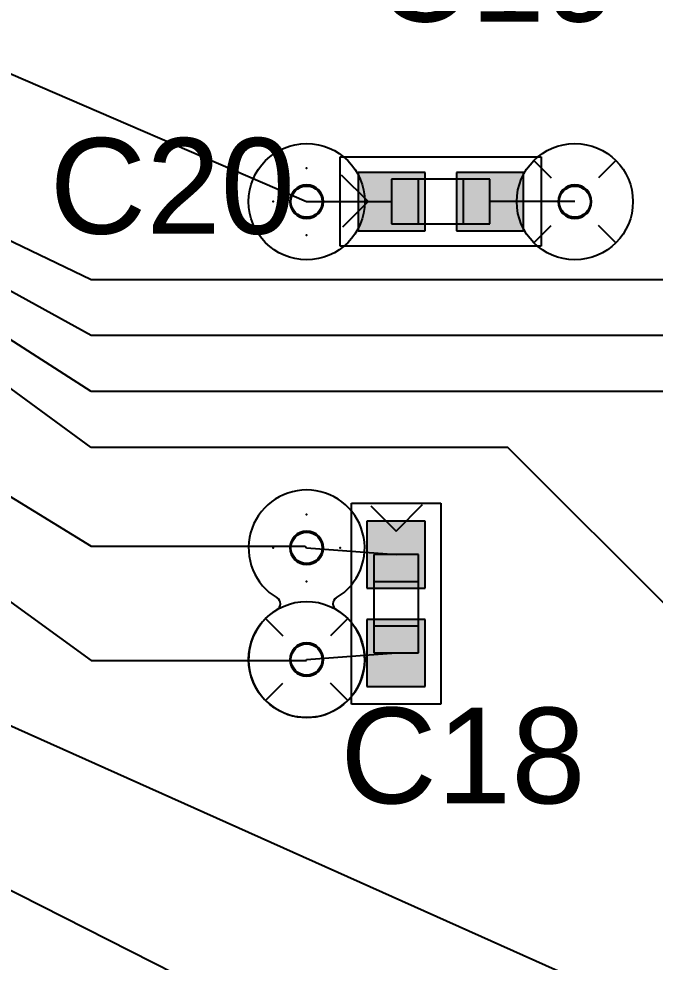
# Model space of a CAD drawing. Header units: inches. Extents: x -0.63 to 3.45, y 0 to 2.67.
# Drawn here: x 1.3062 to 1.5909, y 0.5695 to 0.9918 of the extents above; entities that cross this region are included whole.
import ezdxf

# ---------------------------------------------------------------- set-up
doc = ezdxf.new("R2010")
doc.units = ezdxf.units.IN
doc.header["$MEASUREMENT"] = 0
for name, color, linetype in [('Bottom', 7, 'Continuous'), ('L2_GND', 7, 'Continuous'), ('L5_GND', 7, 'Continuous'), ('Layer_20', 7, 'Continuous'), ('LAYNR4', 7, 'Continuous'), ('LAYNR5', 7, 'Continuous'), ('PADLAYER_BOT', 7, 'Continuous'), ('PADLAYER_INNER', 7, 'Continuous'), ('PADLAYER_TOP', 7, 'Continuous'), ('SILKCREEN_COMP_TOP', 7, 'Continuous'), ('SILKSCREEN_TEXT_TOP', 7, 'Continuous'), ('TOOL_TOP', 7, 'Continuous'), ('Trace_Route_Top', 7, 'Continuous')]:
    doc.layers.add(name, color=color, linetype=linetype)

# ---------------------------------------------------------------- blocks, each defined once
blk = doc.blocks.new('SE97')
at = {"layer": 'Trace_Route_Top', "color": 7, "linetype": 'Continuous'}
blk.add_line((1.145, 0.875), (1.33858, 0.75571), dxfattribs=at)
blk = doc.blocks.new('SE96')
at = {"layer": 'Trace_Route_Top'}
blk.add_blockref('SE97', (0, 0), dxfattribs=at)
blk = doc.blocks.new('SE99')
at = {"layer": 'Trace_Route_Top', "color": 7, "linetype": 'Continuous'}
for p, q in [((1.33858, 0.75571), (1.43429, 0.75571)), ((1.43429, 0.75571), (1.435, 0.755))]:
    blk.add_line(p, q, dxfattribs=at)
blk = doc.blocks.new('SE98')
at = {"layer": 'Trace_Route_Top'}
blk.add_blockref('SE99', (0, 0), dxfattribs=at)
blk = doc.blocks.new('SE101')
at = {"layer": 'Trace_Route_Top', "color": 7, "linetype": 'Continuous'}
blk.add_line((1.435, 0.755), (1.475, 0.752), dxfattribs=at)
blk = doc.blocks.new('SE100')
at = {"layer": 'Trace_Route_Top'}
blk.add_blockref('SE101', (0, 0), dxfattribs=at)
blk = doc.blocks.new('SE105')
at = {"layer": 'Trace_Route_Top', "color": 7, "linetype": 'Continuous'}
blk.add_line((1.25, 0.99), (1.435, 0.91), dxfattribs=at)
blk = doc.blocks.new('SE104')
at = {"layer": 'Trace_Route_Top'}
blk.add_blockref('SE105', (0, 0), dxfattribs=at)
blk = doc.blocks.new('SE107')
at = {"layer": 'Trace_Route_Top', "color": 7, "linetype": 'Continuous'}
blk.add_line((1.435, 0.91), (1.473, 0.91), dxfattribs=at)
blk = doc.blocks.new('SE106')
at = {"layer": 'Trace_Route_Top'}
blk.add_blockref('SE107', (0, 0), dxfattribs=at)
blk = doc.blocks.new('SE499')
at = {"layer": 'Trace_Route_Top', "color": 7, "linetype": 'Continuous'}
blk.add_line((1.555, 0.91), (1.517, 0.91), dxfattribs=at)
blk = doc.blocks.new('SE498')
at = {"layer": 'Trace_Route_Top'}
blk.add_blockref('SE499', (0, 0), dxfattribs=at)
blk = doc.blocks.new('SE533')
at = {"layer": 'Trace_Route_Top', "color": 7, "linetype": 'Continuous'}
blk.add_line((1.125, 0.86), (1.33858, 0.70453), dxfattribs=at)
blk = doc.blocks.new('SE532')
at = {"layer": 'Trace_Route_Top'}
blk.add_blockref('SE533', (0, 0), dxfattribs=at)
blk = doc.blocks.new('SE535')
at = {"layer": 'Trace_Route_Top', "color": 7, "linetype": 'Continuous'}
blk.add_line((1.33858, 0.70453), (1.435, 0.70453), dxfattribs=at)
blk = doc.blocks.new('SE534')
at = {"layer": 'Trace_Route_Top'}
blk.add_blockref('SE535', (0, 0), dxfattribs=at)
blk = doc.blocks.new('SE537')
at = {"layer": 'Trace_Route_Top', "color": 7, "linetype": 'Continuous'}
blk.add_line((1.435, 0.70453), (1.435, 0.705), dxfattribs=at)
blk = doc.blocks.new('SE536')
at = {"layer": 'Trace_Route_Top'}
blk.add_blockref('SE537', (0, 0), dxfattribs=at)
blk = doc.blocks.new('SE539')
at = {"layer": 'Trace_Route_Top', "color": 7, "linetype": 'Continuous'}
blk.add_line((1.435, 0.705), (1.475, 0.708), dxfattribs=at)
blk = doc.blocks.new('SE538')
at = {"layer": 'Trace_Route_Top'}
blk.add_blockref('SE539', (0, 0), dxfattribs=at)
blk = doc.blocks.new('SE627')
at = {"layer": 'Trace_Route_Top', "color": 7, "linetype": 'Continuous'}
blk.add_line((1.75, 0.875), (1.33858, 0.875), dxfattribs=at)
blk = doc.blocks.new('SE626')
at = {"layer": 'Trace_Route_Top'}
blk.add_blockref('SE627', (0, 0), dxfattribs=at)
blk = doc.blocks.new('SE629')
at = {"layer": 'Trace_Route_Top', "color": 7, "linetype": 'Continuous'}
for p, q in [((1.158, 0.962), (1.13394, 0.96254)), ((1.33858, 0.875), (1.158, 0.962))]:
    blk.add_line(p, q, dxfattribs=at)
blk = doc.blocks.new('SE628')
at = {"layer": 'Trace_Route_Top'}
blk.add_blockref('SE629', (0, 0), dxfattribs=at)
blk = doc.blocks.new('SE633')
at = {"layer": 'Trace_Route_Top', "color": 7, "linetype": 'Continuous'}
for p, q in [((1.675, 0.85), (1.33858, 0.85)), ((1.75, 0.775), (1.675, 0.85))]:
    blk.add_line(p, q, dxfattribs=at)
blk = doc.blocks.new('SE632')
at = {"layer": 'Trace_Route_Top'}
blk.add_blockref('SE633', (0, 0), dxfattribs=at)
blk = doc.blocks.new('SE635')
at = {"layer": 'Trace_Route_Top', "color": 7, "linetype": 'Continuous'}
for p, q in [((1.14579, 0.95668), (1.13394, 0.95724)), ((1.33858, 0.85), (1.14579, 0.95668))]:
    blk.add_line(p, q, dxfattribs=at)
blk = doc.blocks.new('SE634')
at = {"layer": 'Trace_Route_Top'}
blk.add_blockref('SE635', (0, 0), dxfattribs=at)
blk = doc.blocks.new('SE639')
at = {"layer": 'Trace_Route_Top', "color": 7, "linetype": 'Continuous'}
for p, q in [((1.6, 0.825), (1.33858, 0.825)), ((1.75, 0.675), (1.6, 0.825))]:
    blk.add_line(p, q, dxfattribs=at)
blk = doc.blocks.new('SE638')
at = {"layer": 'Trace_Route_Top'}
blk.add_blockref('SE639', (0, 0), dxfattribs=at)
blk = doc.blocks.new('SE641')
at = {"layer": 'Trace_Route_Top', "color": 7, "linetype": 'Continuous'}
for p, q in [((1.14339, 0.95019), (1.13394, 0.95194)), ((1.33858, 0.825), (1.14339, 0.95019))]:
    blk.add_line(p, q, dxfattribs=at)
blk = doc.blocks.new('SE640')
at = {"layer": 'Trace_Route_Top'}
blk.add_blockref('SE641', (0, 0), dxfattribs=at)
blk = doc.blocks.new('SE645')
at = {"layer": 'Trace_Route_Top', "color": 7, "linetype": 'Continuous'}
for p, q in [((1.525, 0.8), (1.33858, 0.8)), ((1.75, 0.575), (1.525, 0.8))]:
    blk.add_line(p, q, dxfattribs=at)
blk = doc.blocks.new('SE644')
at = {"layer": 'Trace_Route_Top'}
blk.add_blockref('SE645', (0, 0), dxfattribs=at)
blk = doc.blocks.new('SE647')
at = {"layer": 'Trace_Route_Top', "color": 7, "linetype": 'Continuous'}
for p, q in [((1.139, 0.946), (1.13394, 0.94663)), ((1.33858, 0.8), (1.139, 0.946))]:
    blk.add_line(p, q, dxfattribs=at)
blk = doc.blocks.new('SE646')
at = {"layer": 'Trace_Route_Top'}
blk.add_blockref('SE647', (0, 0), dxfattribs=at)
blk = doc.blocks.new('SE651')
at = {"layer": 'Trace_Route_Top', "color": 7, "linetype": 'Continuous'}
blk.add_line((1.27, 0.69), (1.75, 0.475), dxfattribs=at)
blk = doc.blocks.new('SE650')
at = {"layer": 'Trace_Route_Top'}
blk.add_blockref('SE651', (0, 0), dxfattribs=at)
blk = doc.blocks.new('SE659')
at = {"layer": 'Trace_Route_Top', "color": 7, "linetype": 'Continuous'}
blk.add_line((1.24311, 0.63189), (1.75, 0.375), dxfattribs=at)
blk = doc.blocks.new('SE658')
at = {"layer": 'Trace_Route_Top'}
blk.add_blockref('SE659', (0, 0), dxfattribs=at)
blk = doc.blocks.new('SE665')
at = {"layer": 'Trace_Route_Top', "color": 7, "linetype": 'Continuous'}
blk.add_line((1.75, 0.275), (1.21752, 0.59331), dxfattribs=at)
blk = doc.blocks.new('SE664')
at = {"layer": 'Trace_Route_Top'}
blk.add_blockref('SE665', (0, 0), dxfattribs=at)
blk = doc.blocks.new('SE741')
at = {"layer": 'L2_GND', "color": 7, "linetype": 'Continuous'}
for centre, radius, start, end in [((1.435, 0.75497), 0.02597, 300.5, 239.5), ((1.42029, 0.73), 0.00301, 300.5, 59.5), ((1.44971, 0.73), 0.00301, 120.5, 239.5), ((1.435, 0.70503), 0.02597, 120.5, 59.5)]:
    blk.add_arc(centre, radius, start, end, dxfattribs=at)
blk = doc.blocks.new('SE740')
at = {"layer": 'L2_GND'}
blk.add_blockref('SE741', (0, 0), dxfattribs=at)
blk = doc.blocks.new('SE919')
at = {"layer": 'L2_GND', "color": 7, "linetype": 'Continuous'}
blk.add_line((1.45338, 0.72338), (1.44561, 0.71561), dxfattribs=at)
blk = doc.blocks.new('SE918')
at = {"layer": 'L2_GND'}
blk.add_blockref('SE919', (0, 0), dxfattribs=at)
blk = doc.blocks.new('SE921')
at = {"layer": 'L2_GND', "color": 7, "linetype": 'Continuous'}
blk.add_line((1.41662, 0.72338), (1.42439, 0.71561), dxfattribs=at)
blk = doc.blocks.new('SE920')
at = {"layer": 'L2_GND'}
blk.add_blockref('SE921', (0, 0), dxfattribs=at)
blk = doc.blocks.new('SE923')
at = {"layer": 'L2_GND', "color": 7, "linetype": 'Continuous'}
blk.add_line((1.41662, 0.68662), (1.42439, 0.69439), dxfattribs=at)
blk = doc.blocks.new('SE922')
at = {"layer": 'L2_GND'}
blk.add_blockref('SE923', (0, 0), dxfattribs=at)
blk = doc.blocks.new('SE925')
at = {"layer": 'L2_GND', "color": 7, "linetype": 'Continuous'}
blk.add_line((1.45338, 0.68662), (1.44561, 0.69439), dxfattribs=at)
blk = doc.blocks.new('SE924')
at = {"layer": 'L2_GND'}
blk.add_blockref('SE925', (0, 0), dxfattribs=at)
blk = doc.blocks.new('SE1013')
at = {"layer": 'L2_GND', "color": 7, "linetype": 'Continuous'}
blk.add_line((1.57338, 0.92838), (1.56561, 0.92061), dxfattribs=at)
blk = doc.blocks.new('SE1012')
at = {"layer": 'L2_GND'}
blk.add_blockref('SE1013', (0, 0), dxfattribs=at)
blk = doc.blocks.new('SE1015')
at = {"layer": 'L2_GND', "color": 7, "linetype": 'Continuous'}
blk.add_line((1.53662, 0.92838), (1.54439, 0.92061), dxfattribs=at)
blk = doc.blocks.new('SE1014')
at = {"layer": 'L2_GND'}
blk.add_blockref('SE1015', (0, 0), dxfattribs=at)
blk = doc.blocks.new('SE1017')
at = {"layer": 'L2_GND', "color": 7, "linetype": 'Continuous'}
blk.add_line((1.53662, 0.89162), (1.54439, 0.89939), dxfattribs=at)
blk = doc.blocks.new('SE1016')
at = {"layer": 'L2_GND'}
blk.add_blockref('SE1017', (0, 0), dxfattribs=at)
blk = doc.blocks.new('SE1019')
at = {"layer": 'L2_GND', "color": 7, "linetype": 'Continuous'}
blk.add_line((1.57338, 0.89162), (1.56561, 0.89939), dxfattribs=at)
blk = doc.blocks.new('SE1018')
at = {"layer": 'L2_GND'}
blk.add_blockref('SE1019', (0, 0), dxfattribs=at)
blk = doc.blocks.new('SE1269')
at = {"layer": 'LAYNR4', "color": 7, "linetype": 'Continuous'}
for centre, radius, start, end in [((1.435, 0.75497), 0.02597, 300.5, 239.5), ((1.42029, 0.73), 0.00301, 300.5, 59.5), ((1.44971, 0.73), 0.00301, 120.5, 239.5), ((1.435, 0.70503), 0.02597, 120.5, 59.5)]:
    blk.add_arc(centre, radius, start, end, dxfattribs=at)
blk = doc.blocks.new('SE1268')
at = {"layer": 'LAYNR4'}
blk.add_blockref('SE1269', (0, 0), dxfattribs=at)
blk = doc.blocks.new('SE1385')
at = {"layer": 'L5_GND', "color": 7, "linetype": 'Continuous'}
for centre, radius, start, end in [((1.435, 0.75497), 0.02597, 300.5, 239.5), ((1.42029, 0.73), 0.00301, 300.5, 59.5), ((1.44971, 0.73), 0.00301, 120.5, 239.5), ((1.435, 0.70503), 0.02597, 120.5, 59.5)]:
    blk.add_arc(centre, radius, start, end, dxfattribs=at)
blk = doc.blocks.new('SE1384')
at = {"layer": 'L5_GND'}
blk.add_blockref('SE1385', (0, 0), dxfattribs=at)
blk = doc.blocks.new('SE1563')
at = {"layer": 'L5_GND', "color": 7, "linetype": 'Continuous'}
blk.add_line((1.45338, 0.72338), (1.44561, 0.71561), dxfattribs=at)
blk = doc.blocks.new('SE1562')
at = {"layer": 'L5_GND'}
blk.add_blockref('SE1563', (0, 0), dxfattribs=at)
blk = doc.blocks.new('SE1565')
at = {"layer": 'L5_GND', "color": 7, "linetype": 'Continuous'}
blk.add_line((1.41662, 0.72338), (1.42439, 0.71561), dxfattribs=at)
blk = doc.blocks.new('SE1564')
at = {"layer": 'L5_GND'}
blk.add_blockref('SE1565', (0, 0), dxfattribs=at)
blk = doc.blocks.new('SE1567')
at = {"layer": 'L5_GND', "color": 7, "linetype": 'Continuous'}
blk.add_line((1.41662, 0.68662), (1.42439, 0.69439), dxfattribs=at)
blk = doc.blocks.new('SE1566')
at = {"layer": 'L5_GND'}
blk.add_blockref('SE1567', (0, 0), dxfattribs=at)
blk = doc.blocks.new('SE1569')
at = {"layer": 'L5_GND', "color": 7, "linetype": 'Continuous'}
blk.add_line((1.45338, 0.68662), (1.44561, 0.69439), dxfattribs=at)
blk = doc.blocks.new('SE1568')
at = {"layer": 'L5_GND'}
blk.add_blockref('SE1569', (0, 0), dxfattribs=at)
blk = doc.blocks.new('SE1657')
at = {"layer": 'L5_GND', "color": 7, "linetype": 'Continuous'}
blk.add_line((1.57338, 0.92838), (1.56561, 0.92061), dxfattribs=at)
blk = doc.blocks.new('SE1656')
at = {"layer": 'L5_GND'}
blk.add_blockref('SE1657', (0, 0), dxfattribs=at)
blk = doc.blocks.new('SE1659')
at = {"layer": 'L5_GND', "color": 7, "linetype": 'Continuous'}
blk.add_line((1.53662, 0.92838), (1.54439, 0.92061), dxfattribs=at)
blk = doc.blocks.new('SE1658')
at = {"layer": 'L5_GND'}
blk.add_blockref('SE1659', (0, 0), dxfattribs=at)
blk = doc.blocks.new('SE1661')
at = {"layer": 'L5_GND', "color": 7, "linetype": 'Continuous'}
blk.add_line((1.53662, 0.89162), (1.54439, 0.89939), dxfattribs=at)
blk = doc.blocks.new('SE1660')
at = {"layer": 'L5_GND'}
blk.add_blockref('SE1661', (0, 0), dxfattribs=at)
blk = doc.blocks.new('SE1663')
at = {"layer": 'L5_GND', "color": 7, "linetype": 'Continuous'}
blk.add_line((1.57338, 0.89162), (1.56561, 0.89939), dxfattribs=at)
blk = doc.blocks.new('SE1662')
at = {"layer": 'L5_GND'}
blk.add_blockref('SE1663', (0, 0), dxfattribs=at)
blk = doc.blocks.new('SE2007')
at = {"layer": 'LAYNR5', "color": 7, "linetype": 'Continuous'}
blk.add_point((1.45, 0.755), dxfattribs=at)
blk = doc.blocks.new('SE2006')
at = {"layer": 'LAYNR5'}
blk.add_blockref('SE2007', (0, 0), dxfattribs=at)
blk = doc.blocks.new('SE2009')
at = {"layer": 'LAYNR5', "color": 7, "linetype": 'Continuous'}
blk.add_point((1.435, 0.77), dxfattribs=at)
blk = doc.blocks.new('SE2008')
at = {"layer": 'LAYNR5'}
blk.add_blockref('SE2009', (0, 0), dxfattribs=at)
blk = doc.blocks.new('SE2011')
at = {"layer": 'LAYNR5', "color": 7, "linetype": 'Continuous'}
blk.add_point((1.42, 0.755), dxfattribs=at)
blk = doc.blocks.new('SE2010')
at = {"layer": 'LAYNR5'}
blk.add_blockref('SE2011', (0, 0), dxfattribs=at)
blk = doc.blocks.new('SE2013')
at = {"layer": 'LAYNR5', "color": 7, "linetype": 'Continuous'}
blk.add_point((1.435, 0.74), dxfattribs=at)
blk = doc.blocks.new('SE2012')
at = {"layer": 'LAYNR5'}
blk.add_blockref('SE2013', (0, 0), dxfattribs=at)
blk = doc.blocks.new('SE2031')
at = {"layer": 'LAYNR5', "color": 7, "linetype": 'Continuous'}
blk.add_point((1.45, 0.91), dxfattribs=at)
blk = doc.blocks.new('SE2030')
at = {"layer": 'LAYNR5'}
blk.add_blockref('SE2031', (0, 0), dxfattribs=at)
blk = doc.blocks.new('SE2033')
at = {"layer": 'LAYNR5', "color": 7, "linetype": 'Continuous'}
blk.add_point((1.435, 0.925), dxfattribs=at)
blk = doc.blocks.new('SE2032')
at = {"layer": 'LAYNR5'}
blk.add_blockref('SE2033', (0, 0), dxfattribs=at)
blk = doc.blocks.new('SE2035')
at = {"layer": 'LAYNR5', "color": 7, "linetype": 'Continuous'}
blk.add_point((1.42, 0.91), dxfattribs=at)
blk = doc.blocks.new('SE2034')
at = {"layer": 'LAYNR5'}
blk.add_blockref('SE2035', (0, 0), dxfattribs=at)
blk = doc.blocks.new('SE2037')
at = {"layer": 'LAYNR5', "color": 7, "linetype": 'Continuous'}
blk.add_point((1.435, 0.895), dxfattribs=at)
blk = doc.blocks.new('SE2036')
at = {"layer": 'LAYNR5'}
blk.add_blockref('SE2037', (0, 0), dxfattribs=at)
blk = doc.blocks.new('SE2143')
at = {"layer": 'Bottom', "color": 7, "linetype": 'Continuous'}
for centre, radius, start, end in [((1.435, 0.75497), 0.02597, 300.5, 239.5), ((1.42029, 0.73), 0.00301, 300.5, 59.5), ((1.44971, 0.73), 0.00301, 120.5, 239.5), ((1.435, 0.70503), 0.02597, 120.5, 59.5)]:
    blk.add_arc(centre, radius, start, end, dxfattribs=at)
blk = doc.blocks.new('SE2142')
at = {"layer": 'Bottom'}
blk.add_blockref('SE2143', (0, 0), dxfattribs=at)
blk = doc.blocks.new('SE2253')
at = {"layer": 'PADLAYER_TOP', "color": 7, "linetype": 'Continuous'}
for start, end in [(0, 180), (180, 0)]:
    blk.add_arc((1.435, 0.755), 0.0075, start, end, dxfattribs=at)
blk = doc.blocks.new('SE2252')
at = {"layer": 'PADLAYER_TOP'}
blk.add_blockref('SE2253', (0, 0), dxfattribs=at)
blk = doc.blocks.new('SE2255')
at = {"layer": 'PADLAYER_INNER', "color": 7, "linetype": 'Continuous'}
for start, end in [(0, 180), (180, 0)]:
    blk.add_arc((1.435, 0.755), 0.0075, start, end, dxfattribs=at)
blk = doc.blocks.new('SE2254')
at = {"layer": 'PADLAYER_INNER'}
blk.add_blockref('SE2255', (0, 0), dxfattribs=at)
blk = doc.blocks.new('SE2257')
at = {"layer": 'PADLAYER_BOT', "color": 7, "linetype": 'Continuous'}
for start, end in [(0, 180), (180, 0)]:
    blk.add_arc((1.435, 0.755), 0.0075, start, end, dxfattribs=at)
blk = doc.blocks.new('SE2256')
at = {"layer": 'PADLAYER_BOT'}
blk.add_blockref('SE2257', (0, 0), dxfattribs=at)
blk = doc.blocks.new('SE2259')
at = {"layer": 'PADLAYER_TOP', "color": 7, "linetype": 'Continuous'}
for start, end in [(0, 180), (180, 0)]:
    blk.add_arc((1.435, 0.91), 0.0075, start, end, dxfattribs=at)
blk = doc.blocks.new('SE2258')
at = {"layer": 'PADLAYER_TOP'}
blk.add_blockref('SE2259', (0, 0), dxfattribs=at)
blk = doc.blocks.new('SE2261')
at = {"layer": 'PADLAYER_INNER', "color": 7, "linetype": 'Continuous'}
for start, end in [(0, 180), (180, 0)]:
    blk.add_arc((1.435, 0.91), 0.0075, start, end, dxfattribs=at)
blk = doc.blocks.new('SE2260')
at = {"layer": 'PADLAYER_INNER'}
blk.add_blockref('SE2261', (0, 0), dxfattribs=at)
blk = doc.blocks.new('SE2263')
at = {"layer": 'PADLAYER_BOT', "color": 7, "linetype": 'Continuous'}
for start, end in [(0, 180), (180, 0)]:
    blk.add_arc((1.435, 0.91), 0.0075, start, end, dxfattribs=at)
blk = doc.blocks.new('SE2262')
at = {"layer": 'PADLAYER_BOT'}
blk.add_blockref('SE2263', (0, 0), dxfattribs=at)
blk = doc.blocks.new('SE2679')
at = {"layer": 'PADLAYER_TOP', "color": 7, "linetype": 'Continuous'}
for start, end in [(0, 180), (180, 0)]:
    blk.add_arc((1.555, 0.91), 0.0075, start, end, dxfattribs=at)
blk = doc.blocks.new('SE2678')
at = {"layer": 'PADLAYER_TOP'}
blk.add_blockref('SE2679', (0, 0), dxfattribs=at)
blk = doc.blocks.new('SE2681')
at = {"layer": 'PADLAYER_INNER', "color": 7, "linetype": 'Continuous'}
for start, end in [(0, 180), (180, 0)]:
    blk.add_arc((1.555, 0.91), 0.0075, start, end, dxfattribs=at)
blk = doc.blocks.new('SE2680')
at = {"layer": 'PADLAYER_INNER'}
blk.add_blockref('SE2681', (0, 0), dxfattribs=at)
blk = doc.blocks.new('SE2683')
at = {"layer": 'PADLAYER_BOT', "color": 7, "linetype": 'Continuous'}
for start, end in [(0, 180), (180, 0)]:
    blk.add_arc((1.555, 0.91), 0.0075, start, end, dxfattribs=at)
blk = doc.blocks.new('SE2682')
at = {"layer": 'PADLAYER_BOT'}
blk.add_blockref('SE2683', (0, 0), dxfattribs=at)
blk = doc.blocks.new('SE2763')
at = {"layer": 'PADLAYER_TOP', "color": 7, "linetype": 'Continuous'}
for start, end in [(0, 180), (180, 0)]:
    blk.add_arc((1.435, 0.705), 0.0075, start, end, dxfattribs=at)
blk = doc.blocks.new('SE2762')
at = {"layer": 'PADLAYER_TOP'}
blk.add_blockref('SE2763', (0, 0), dxfattribs=at)
blk = doc.blocks.new('SE2765')
at = {"layer": 'PADLAYER_INNER', "color": 7, "linetype": 'Continuous'}
for start, end in [(0, 180), (180, 0)]:
    blk.add_arc((1.435, 0.705), 0.0075, start, end, dxfattribs=at)
blk = doc.blocks.new('SE2764')
at = {"layer": 'PADLAYER_INNER'}
blk.add_blockref('SE2765', (0, 0), dxfattribs=at)
blk = doc.blocks.new('SE2767')
at = {"layer": 'PADLAYER_BOT', "color": 7, "linetype": 'Continuous'}
for start, end in [(0, 180), (180, 0)]:
    blk.add_arc((1.435, 0.705), 0.0075, start, end, dxfattribs=at)
blk = doc.blocks.new('SE2766')
at = {"layer": 'PADLAYER_BOT'}
blk.add_blockref('SE2767', (0, 0), dxfattribs=at)
blk = doc.blocks.new('SE2987')
at = {"layer": 'SILKCREEN_COMP_TOP', "color": 7, "linetype": 'Continuous'}
for p, q in [((1.455, 0.775), (1.495, 0.775)), ((1.455, 0.685), (1.455, 0.775)), ((1.495, 0.775), (1.495, 0.685)), ((1.495, 0.685), (1.455, 0.685))]:
    blk.add_line(p, q, dxfattribs=at)
blk = doc.blocks.new('SE2986')
at = {"layer": 'SILKCREEN_COMP_TOP'}
blk.add_blockref('SE2987', (0, 0), dxfattribs=at)
blk = doc.blocks.new('SE2989')
at = {"layer": 'SILKCREEN_COMP_TOP', "color": 7, "linetype": 'Continuous'}
for p, q in [((1.46375, 0.77375), (1.475, 0.7625)), ((1.475, 0.7625), (1.48688, 0.77438))]:
    blk.add_line(p, q, dxfattribs=at)
blk = doc.blocks.new('SE2988')
at = {"layer": 'SILKCREEN_COMP_TOP'}
blk.add_blockref('SE2989', (0, 0), dxfattribs=at)
blk = doc.blocks.new('SE2991')
at = {"layer": 'Layer_20', "color": 7, "linetype": 'Continuous'}
for p, q in [((1.485, 0.752), (1.465, 0.752)), ((1.465, 0.752), (1.465, 0.708)), ((1.485, 0.708), (1.485, 0.752)), ((1.465, 0.708), (1.485, 0.708))]:
    blk.add_line(p, q, dxfattribs=at)
blk = doc.blocks.new('SE2990')
at = {"layer": 'Layer_20'}
blk.add_blockref('SE2991', (0, 0), dxfattribs=at)
blk = doc.blocks.new('SE2993')
at = {"layer": 'Layer_20', "color": 7, "linetype": 'Continuous'}
for p, q in [((1.465, 0.752), (1.465, 0.74)), ((1.485, 0.752), (1.465, 0.752)), ((1.485, 0.74), (1.485, 0.752)), ((1.465, 0.74), (1.485, 0.74))]:
    blk.add_line(p, q, dxfattribs=at)
blk = doc.blocks.new('SE2992')
at = {"layer": 'Layer_20'}
blk.add_blockref('SE2993', (0, 0), dxfattribs=at)
blk = doc.blocks.new('SE2995')
at = {"layer": 'Layer_20', "color": 7, "linetype": 'Continuous'}
for p, q in [((1.465, 0.72), (1.465, 0.708)), ((1.485, 0.72), (1.465, 0.72)), ((1.485, 0.708), (1.485, 0.72)), ((1.465, 0.708), (1.485, 0.708))]:
    blk.add_line(p, q, dxfattribs=at)
blk = doc.blocks.new('SE2994')
at = {"layer": 'Layer_20'}
blk.add_blockref('SE2995', (0, 0), dxfattribs=at)
blk = doc.blocks.new('SE3007')
at = {"layer": 'SILKCREEN_COMP_TOP', "color": 7, "linetype": 'Continuous'}
for p, q in [((1.45, 0.89), (1.45, 0.93)), ((1.45, 0.93), (1.54, 0.93)), ((1.54, 0.93), (1.54, 0.89)), ((1.54, 0.89), (1.45, 0.89))]:
    blk.add_line(p, q, dxfattribs=at)
blk = doc.blocks.new('SE3006')
at = {"layer": 'SILKCREEN_COMP_TOP'}
blk.add_blockref('SE3007', (0, 0), dxfattribs=at)
blk = doc.blocks.new('SE3009')
at = {"layer": 'SILKCREEN_COMP_TOP', "color": 7, "linetype": 'Continuous'}
for p, q in [((1.4625, 0.91), (1.45063, 0.92188)), ((1.45125, 0.89875), (1.4625, 0.91))]:
    blk.add_line(p, q, dxfattribs=at)
blk = doc.blocks.new('SE3008')
at = {"layer": 'SILKCREEN_COMP_TOP'}
blk.add_blockref('SE3009', (0, 0), dxfattribs=at)
blk = doc.blocks.new('SE3011')
at = {"layer": 'Layer_20', "color": 7, "linetype": 'Continuous'}
for p, q in [((1.517, 0.92), (1.473, 0.92)), ((1.473, 0.92), (1.473, 0.9)), ((1.517, 0.9), (1.517, 0.92)), ((1.473, 0.9), (1.517, 0.9))]:
    blk.add_line(p, q, dxfattribs=at)
blk = doc.blocks.new('SE3010')
at = {"layer": 'Layer_20'}
blk.add_blockref('SE3011', (0, 0), dxfattribs=at)
blk = doc.blocks.new('SE3013')
at = {"layer": 'Layer_20', "color": 7, "linetype": 'Continuous'}
for p, q in [((1.485, 0.92), (1.473, 0.92)), ((1.473, 0.92), (1.473, 0.9)), ((1.485, 0.9), (1.485, 0.92)), ((1.473, 0.9), (1.485, 0.9))]:
    blk.add_line(p, q, dxfattribs=at)
blk = doc.blocks.new('SE3012')
at = {"layer": 'Layer_20'}
blk.add_blockref('SE3013', (0, 0), dxfattribs=at)
blk = doc.blocks.new('SE3015')
at = {"layer": 'Layer_20', "color": 7, "linetype": 'Continuous'}
for p, q in [((1.517, 0.92), (1.505, 0.92)), ((1.505, 0.92), (1.505, 0.9)), ((1.517, 0.9), (1.517, 0.92)), ((1.505, 0.9), (1.517, 0.9))]:
    blk.add_line(p, q, dxfattribs=at)
blk = doc.blocks.new('SE3014')
at = {"layer": 'Layer_20'}
blk.add_blockref('SE3015', (0, 0), dxfattribs=at)

msp = doc.modelspace()

# ---------------------------------------------------------------- hatches: boundary and pattern name
at = {"layer": 'PADLAYER_TOP', "linetype": 'Continuous'}
for points in [[(1.488, 0.923), (1.458, 0.923), (1.458, 0.897), (1.488, 0.897)], [(1.532, 0.923), (1.502, 0.923), (1.502, 0.897), (1.532, 0.897)], [(1.488, 0.737), (1.488, 0.767), (1.462, 0.767), (1.462, 0.737)], [(1.488, 0.693), (1.488, 0.723), (1.462, 0.723), (1.462, 0.693)]]:
    msp.add_hatch(color=7, dxfattribs=at).paths.add_polyline_path(points)

# ---------------------------------------------------------------- linework, layer by layer
at = {"layer": 'Bottom', "color": 7, "linetype": 'Continuous'}
for centre in [(1.435, 0.91), (1.555, 0.91)]:
    msp.add_circle(centre, 0.026, dxfattribs=at)
at = {"layer": 'L2_GND', "color": 7, "linetype": 'Continuous'}
for centre in [(1.435, 0.91), (1.555, 0.91)]:
    msp.add_circle(centre, 0.026, dxfattribs=at)
at = {"layer": 'L5_GND', "color": 7, "linetype": 'Continuous'}
for centre in [(1.435, 0.91), (1.555, 0.91)]:
    msp.add_circle(centre, 0.026, dxfattribs=at)
at = {"layer": 'LAYNR4', "color": 7, "linetype": 'Continuous'}
for centre in [(1.435, 0.91), (1.555, 0.91)]:
    msp.add_circle(centre, 0.026, dxfattribs=at)
at = {"layer": 'LAYNR5', "color": 7, "linetype": 'Continuous'}
for centre in [(1.555, 0.91), (1.435, 0.705)]:
    msp.add_circle(centre, 0.026, dxfattribs=at)
at = {"layer": 'PADLAYER_TOP', "color": 7, "linetype": 'Continuous'}
for p, q in [((1.488, 0.923), (1.458, 0.923)), ((1.458, 0.923), (1.458, 0.897)), ((1.488, 0.897), (1.488, 0.923)), ((1.532, 0.923), (1.502, 0.923)), ((1.502, 0.923), (1.502, 0.897)), ((1.532, 0.897), (1.532, 0.923)), ((1.458, 0.897), (1.488, 0.897)), ((1.502, 0.897), (1.532, 0.897)), ((1.488, 0.767), (1.462, 0.767)), ((1.462, 0.767), (1.462, 0.737)), ((1.488, 0.737), (1.488, 0.767)), ((1.462, 0.737), (1.488, 0.737)), ((1.488, 0.723), (1.462, 0.723)), ((1.462, 0.723), (1.462, 0.693)), ((1.488, 0.693), (1.488, 0.723)), ((1.462, 0.693), (1.488, 0.693))]:
    msp.add_line(p, q, dxfattribs=at)
at = {"layer": 'TOOL_TOP', "color": 7, "linetype": 'Continuous'}
for centre in [(1.435, 0.91), (1.555, 0.91), (1.435, 0.755), (1.435, 0.705)]:
    msp.add_circle(centre, 0.007, dxfattribs=at)

# ---------------------------------------------------------------- block references
for name in ['SE104', 'SE628', 'SE634', 'SE640', 'SE646', 'SE3006', 'SE2032', 'SE1014', 'SE1658', 'SE1012', 'SE1656', 'SE3008', 'SE2258', 'SE2260', 'SE2262', 'SE3010', 'SE3012', 'SE3014', 'SE2678', 'SE2680', 'SE2682', 'SE2034', 'SE106', 'SE2030', 'SE498', 'SE1016', 'SE1660', 'SE1018', 'SE1662', 'SE2036', 'SE96', 'SE626', 'SE532', 'SE632', 'SE638', 'SE644', 'SE740', 'SE1268', 'SE1384', 'SE2142', 'SE2986', 'SE2988', 'SE2008', 'SE2252', 'SE2254', 'SE2256', 'SE98', 'SE2010', 'SE100', 'SE2006', 'SE2990', 'SE2992', 'SE2012', 'SE920', 'SE1564', 'SE918', 'SE1562', 'SE2994', 'SE2762', 'SE2764', 'SE2766', 'SE538', 'SE534', 'SE536', 'SE922', 'SE1566', 'SE924', 'SE1568', 'SE650', 'SE658', 'SE664']:
    msp.add_blockref(name, (0, 0))

# ---------------------------------------------------------------- texts
at = {"layer": 'SILKSCREEN_TEXT_TOP', "char_height": 0.042857, "width": 0.1099379, "attachment_point": 7, "rotation": 0}
for s, insert in [('{\\fArial|b0||i0||c0|p34;\\C7;\\H4.2857e-002;\\W1.;C19}', (1.465, 0.99)), ('{\\fArial|b0||i0||c0|p34;\\C7;\\H4.2857e-002;\\W1.;C20}', (1.32, 0.895))]:
    msp.add_mtext(s, dxfattribs=dict(at, insert=insert))
at = {"layer": 'SILKSCREEN_TEXT_TOP', "insert": (1.45, 0.64), "char_height": 0.042857, "width": 0.1099379, "attachment_point": 7}
msp.add_mtext('{\\fArial|b0||i0||c0|p34;\\C7;\\H4.2857e-002;\\W1.;C18}', dxfattribs=at)

doc.saveas('drawing.dxf')
